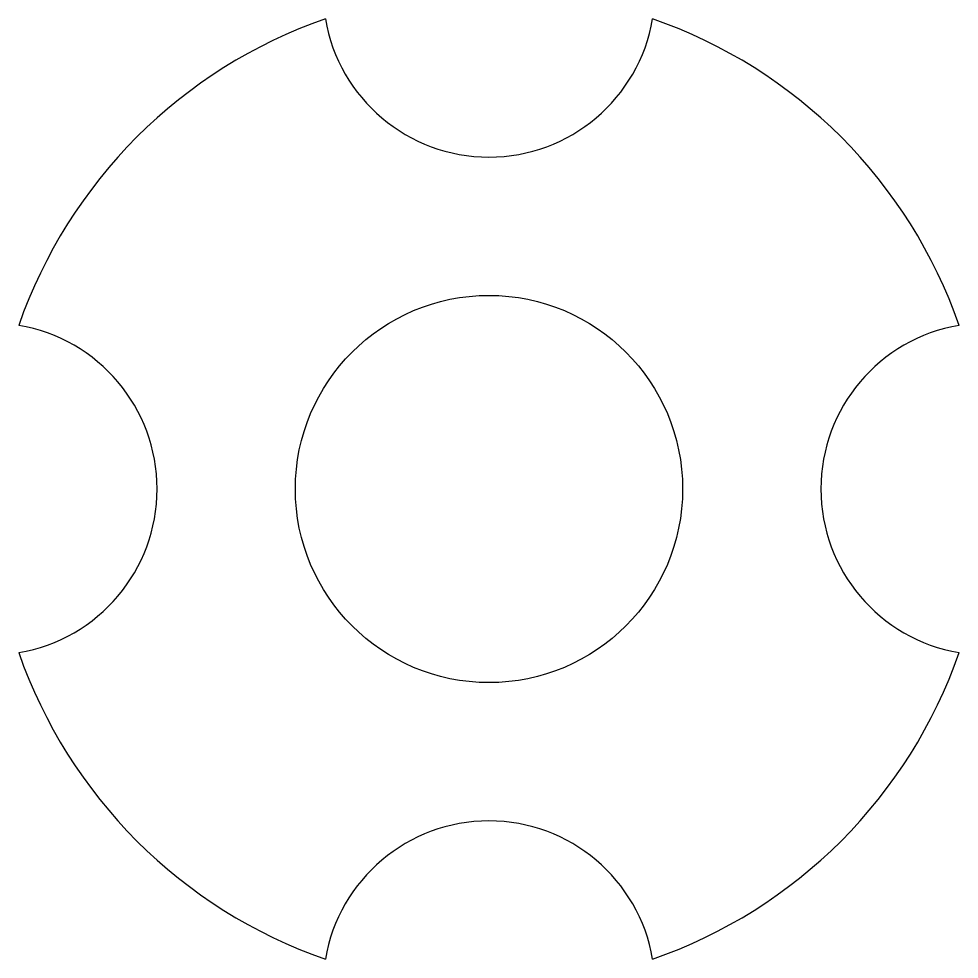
# Model space of a CAD drawing. Header units: millimetres. Extents: x 1189 to 1359, y 628 to 798.
import ezdxf

# ---------------------------------------------------------------- set-up
doc = ezdxf.new("R2010")
doc.units = ezdxf.units.MM

# ---------------------------------------------------------------- blocks, each defined once
blk = doc.blocks.new('*U1')
blk.add_arc((17.5, 0), 30, 99.5941, 260.4059)
blk = doc.blocks.new('*U2')
at = {"color": 0, "linetype": 'ByBlock', "lineweight": -2, "transparency": 16777216}
for p, rotation in [((1274.32, 785.61), 90), ((1201.82, 713.11), 180), ((1274.32, 640.61), 270)]:
    blk.add_blockref('*U1', p, dxfattribs=dict(at, rotation=rotation))
blk.add_blockref('*U1', (1346.82, 713.11), dxfattribs=at)

msp = doc.modelspace()

# ---------------------------------------------------------------- linework, layer by layer
msp.add_circle((1274.32, 713.11), 35)
for start, end in [(109.1881, 160.8119), (19.1881, 70.8119), (199.1881, 250.8119), (289.1881, 340.8119)]:
    msp.add_arc((1274.32, 713.11), 90, start, end)

# ---------------------------------------------------------------- block references
msp.add_blockref('*U2', (0, 0))

doc.saveas('drawing.dxf')
